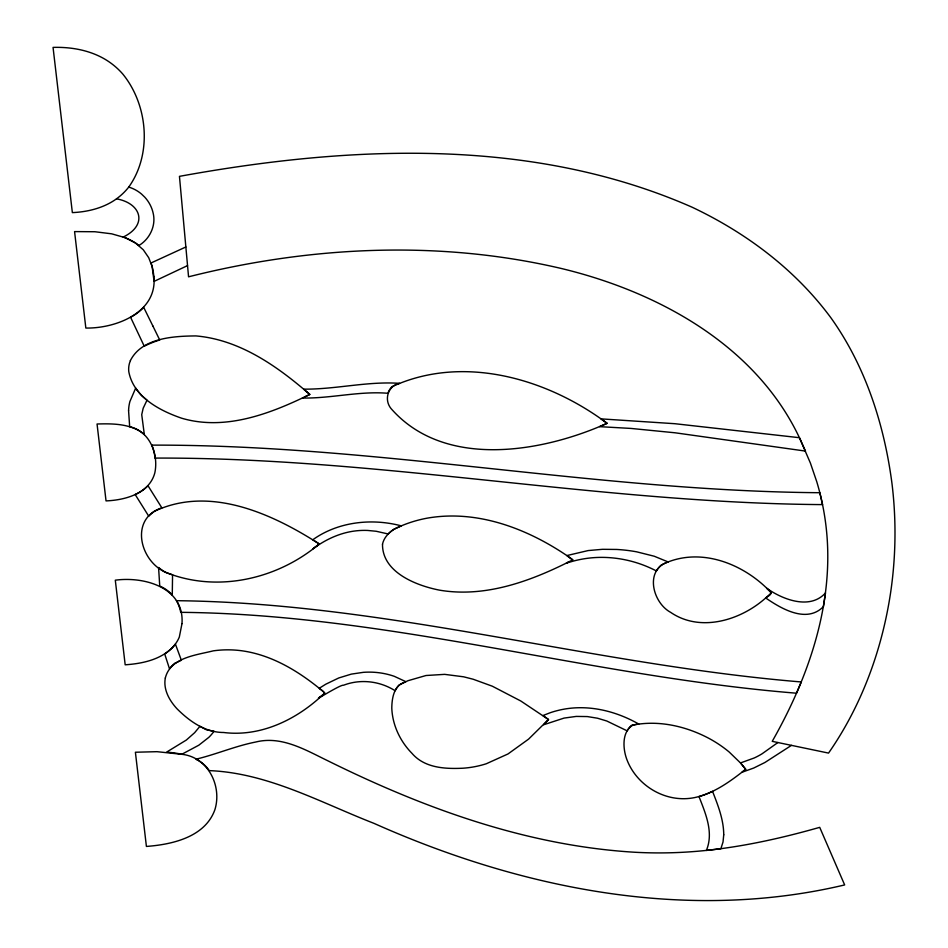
<?xml version="1.0" encoding="UTF-8"?>
<svg xmlns="http://www.w3.org/2000/svg" width="948" height="948" viewBox="0 0 948 948"><rect width="100%" height="100%" fill="white"/><g stroke="black" fill="none" stroke-linecap="round" stroke-linejoin="round"><path stroke-width="1.42" d="M128.679 187.159C152.379 154.18 147.983 104.825 122.695 73.932A67.616 62.45 36 0 0 104.79 59.12C89.219 50.043 70.899 46.879 53.052 47.4L72.356 212.613C86.256 211.997 100.239 208.833 112.267 201.64A71.124 65.613 33.5 0 0 128.75 187.076A33.251 30.857 26.4 0 1 141.442 193.973L144.819 197.22A35.076 32.528 26.3 0 1 153.149 213.122C156.207 225.648 149.784 239.026 138.87 245.532M123.347 237C148.113 224.972 141.323 203.263 116.486 198.831M777.893 742.533L762.109 753.767A66.052 55.387 -19.6 0 1 754.264 757.962L740.506 762.939L745.709 769.29L741.94 772.276L753.731 768.034L764.929 762.476L791.462 745.365M572.485 560.007L566.892 555.564L588.127 550.575L602.525 549.307L616.698 549.449A146.679 125.681 -15.2 0 1 636.736 551.843L654.262 556.239L668.115 561.939C704.672 547.802 745.946 565.411 771.281 592.832C769.468 594.597 767.607 596.304 765.7 597.951C781.484 608.865 806.748 623.665 823.421 606.613L825.483 592.938C809.628 610.595 781.673 598.887 766.873 588.341C770.475 592.476 774.409 592.713 765.996 597.69C741.028 620.241 700.43 632.826 670.603 612.325C652.58 602.62 644.308 569.76 668.056 561.963A62.213 53.704 -20.1 0 0 661.076 565.174A25.797 22.468 -20.4 0 0 656.395 570.957A125.681 108.084 -14.9 0 0 643.526 565.162C627.375 559.024 609.872 556.334 592.63 557.744A96.53 83.495 -15.6 0 0 572.734 561.263L566.347 563.136M568.966 561.809L567.212 562.697M181.767 754.3C207.979 757.014 222.211 785.951 214.9 809.663C205.124 837.131 172.263 844.514 146.407 846.434L135.398 752.238L156.989 751.681L181.767 754.3L198.819 745.199L208.833 737.343A54.652 46.334 3.1 0 0 214.035 731.252L206.474 729.818L199.933 726.334L194.636 732.697L186.353 740.033L166.552 752.143A91.529 75.141 1.5 0 1 181.826 754.264M403.256 682.833C393.61 686.482 391.868 699.126 391.797 708.156C392.448 725.03 400.115 741.277 411.894 753.257C424.55 768.058 444.956 769.065 463.027 768.212A84.775 72.818 -9.1 0 0 486.3 763.756L507.998 753.956L528.581 739.132L548.501 719.52L543.998 716.273M304.261 397.153L309.806 394.439L303.704 389.142C335.77 389.45 367.421 381.096 399.535 383.348C388.348 385.516 383.584 399.286 390.92 408.422C443.972 469.319 541.663 452.658 607.123 423.306L600.961 418.874L674.893 423.709L799.448 437.703L810.422 463.122L816.761 481.714A331.101 292.79 -11.8 0 1 827.094 537.48C832.32 609.339 807.258 679.68 772.229 741.348L828.54 753.091C861.981 705.075 882.434 648.705 890.859 590.971A514.515 457.481 -5.5 0 0 891.938 483.219C884.211 424.514 865.619 366.544 831.04 317.971C795.325 269.599 746.218 232.817 692.135 207.221C531.342 136.453 348.591 145.565 179.456 176.352L188.557 276.816C309.984 246.16 438.936 239.785 561.382 268.497C660.081 292.233 760.343 347.608 802.529 444.553L805.492 451.094L675.249 432.809L630.941 428.425L599.563 426.659L607.123 423.306C547.197 378.465 463.062 354.007 392.034 386.654A17.419 16.187 -6 0 0 387.933 393.278C359.28 390.896 331.03 398.539 302.412 398.03L302.874 397.816M403.682 682.619L405.803 681.636L394.309 676.327A67.569 57.532 -5.1 0 0 363.38 672.333L351.353 674.111L338.768 677.962L325.816 684.183L319.263 688.272L319.962 688.841M187.538 265.606L154.074 281.39L152.13 266.578L148.718 257.702L143.29 249.786L135.528 243.043L125.089 237.652L111.674 233.824L94.93 231.739L74.572 231.596L85.841 328.055C115.715 328.577 157.795 312.544 153.86 276.235M151.016 262.987L185.855 246.978M151.751 445.133C375.372 444.47 596.15 491.04 819.819 492.711L822.544 504.609C599.16 503.044 378.536 457.244 155.188 458.085M176.435 600.688C387.412 602.916 591.718 664.69 801.273 681.956L796.51 693.201C589.917 676.552 388.787 614.185 180.795 612.337M170.19 573.978L172.56 574.772L172.275 594.953M169.716 573.813C140.505 565.055 127.897 518.805 161.859 507.844L147.935 485.625M197.066 759.775L195.987 759.194C216.18 754.371 235.388 746.017 255.782 742.011C281.686 735.518 305.659 750.081 328.02 760.877C424.04 808.371 526.851 845.758 634.615 852.24A420.059 372.327 -23.9 0 0 679.811 852.43C727.306 850.202 774.089 840.343 819.712 827.343L844.656 884.934C686.21 922.523 520.262 888.584 373.879 823.314C320.46 802.494 267.703 772.928 209.283 770.617A37.245 30.952 1.5 0 0 197.089 759.751M543.654 716.024L542.955 715.539L550.231 712.718A78.554 65.696 -13.2 0 1 571.597 708.132C594.977 705.952 618.523 712.517 638.762 724.047C636.914 724.296 635.077 724.604 633.24 724.971C621.568 731.216 622.765 748.92 626.96 759.775C635.16 781.365 656.49 796.984 679.503 798.572A48.147 40.053 -17.4 0 0 694.611 797.6C714.01 793.429 730.398 781.318 745.709 769.29L740.72 763.176L729.19 752.025A143.776 117.599 -14.3 0 0 708.808 738.302C685.357 725.919 657.699 719.733 631.439 725.362A21.958 18.45 -16.3 0 0 627.161 730.849L606.791 721.013L597.489 718.217L587.333 716.57L576.242 716.415L564.084 718.086L543.642 724.758L548.501 719.52L520.772 700.987L492.32 686.21L473.194 679.242L463.643 676.813L444.671 674.36L426.019 675.509L407.877 680.747L399.049 685.025A26.627 22.871 -7.3 0 0 395.162 690.76C379.947 681.043 360.441 678.721 343.52 685.25C340.865 683.994 308.159 705.075 321.763 695.678C326.361 693.415 323.304 691.222 320.306 689.125M135.208 494.583L148.741 516.198A40.278 35.609 6.2 0 1 154.583 511.245C209.757 485.293 272.064 513.579 319.251 543.962L313.089 548.738C325.069 539.862 338.969 533.238 353.817 531.129A67.213 59.416 -4.2 0 1 367.599 530.442L376.214 531.271L388.159 533.973A33.512 29.933 -6.9 0 1 394.155 529.174L401.312 525.867C371.746 517.999 337.998 521.684 312.781 539.768L319.251 543.962C277.385 579.394 216.618 593.235 164.988 572.082A65.365 58.136 5.6 0 1 158.577 567.508L159.738 585.994A37.339 32.303 5.9 0 1 172.323 594.917M176.506 600.665A50.291 43.418 6.3 0 1 180.736 612.349M151.858 445.098A60.672 53.953 12.7 0 1 155.093 458.085M148.007 485.684A42.838 38.216 11.9 0 1 135.161 494.512M151.076 262.975A62.082 56.892 22.7 0 1 153.801 276.235M123.323 237.107A48.099 44.212 21.9 0 1 138.941 245.449M128.573 410.65L129.675 426.742C149.843 431.162 158.754 454.27 154.82 472.886C149.286 493.718 124.994 500.129 106.034 500.899L97.052 424.005C110.442 423.59 124.698 423.602 137.01 429.598A30.668 27.433 11.8 0 1 144.333 434.563L141.726 414.632L143.184 408.233L147.011 400.198L141.584 395.553A86.552 80.082 12.4 0 1 135.683 388.088L129.9 401.537A47.72 43.371 10.9 0 0 128.703 408.446L128.573 410.65M723.739 834.809L723.016 842.037L720.859 848.721L706.367 850.427C713.927 832.557 705.525 813.36 698.984 796.557A67.581 56.477 -17.5 0 0 712.529 791.319C717.968 805.255 723.68 819.617 723.739 834.809M181.992 623.583L179.314 637.08A42.008 36.249 5.8 0 1 171.932 648.065C159.584 660.033 141.773 663.659 125.183 664.809L115.3 580.188C144.297 576.266 184.493 587.404 181.992 623.583M382.506 544.176C382.151 572.379 416.362 585.627 439.54 590.154C486.004 598.058 532.207 580.638 572.936 559.782C531.188 530.027 478.93 509.005 427.003 518.189A111.035 97.514 -8.7 0 0 394.143 529.15C388.739 532.658 383.881 537.694 382.506 544.176M165.319 678.021C163.127 689.54 169.455 700.619 177.027 708.808C189.564 721.321 205.23 732.496 223.645 732.496C261.612 737.212 298.205 718.821 324.82 692.893C300.99 672.689 273.19 655.08 241.669 650.755A88.899 75.354 0.5 0 0 213.229 650.861C196.058 655.187 170.379 657.474 165.319 678.021M130.397 360.572L129.461 363.297A26.354 24.067 14.2 0 0 128.786 371.652C133.49 396.88 159.489 410.591 181.649 418.21C225.47 431.127 270.678 413.589 309.806 394.439C277.527 366.378 239.856 339.68 195.94 335.924C173.484 336.102 141.797 337.879 130.397 360.572M174.906 663.339L174.468 663.553A33.192 28.381 2.3 0 0 169.479 668.755L164.668 653.883A44.935 38.785 6 0 0 175.404 644.095L181.364 660.246L174.906 663.339M152.806 325.863L143.693 307.342A57.354 52.685 22.9 0 1 130.587 317.272L144.238 346.198A102.183 92.797 9.1 0 1 159.726 339.988L152.806 325.863"/></g></svg>
